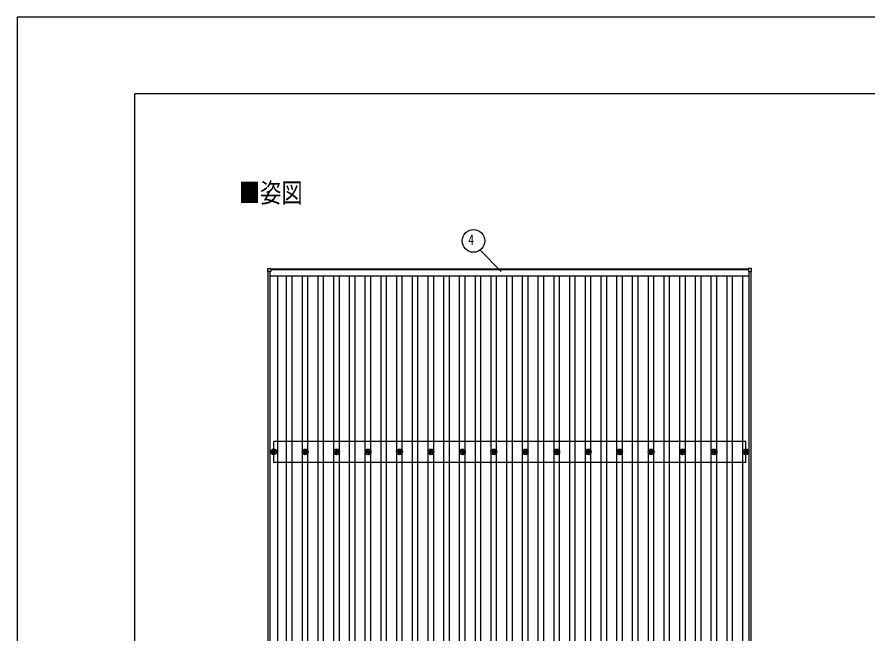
# Model space of a CAD drawing. Units: millimetres, scale not verified. Extents: x -10512 to 10512, y -7425 to 7425.
# Drawn here: x -10512 to -5102, y 3503 to 7425 of the extents above; entities that cross this region are included whole.
import ezdxf
from ezdxf.enums import TextEntityAlignment as Align

# ---------------------------------------------------------------- set-up
doc = ezdxf.new("R2010")
doc.units = ezdxf.units.MM
doc.header["$LTSCALE"] = 30
for name, color, linetype in [('0-2_USER1', 3, 'Continuous'), ('0-4_YKK_13', 4, 'Continuous'), ('0-5_YKK_A1', 4, 'Continuous'), ('0-6_YKK_D', 6, 'Continuous'), ('0-7_YKK_ZWAK', 7, 'Continuous')]:
    doc.layers.add(name, color=color, linetype=linetype)
doc.styles.add('ＭＳ ゴシック', font='')
doc.styles.get('ＭＳ ゴシック').set_extended_font_data('MS Gothic')

msp = doc.modelspace()

# ---------------------------------------------------------------- linework, layer by layer
at = {"layer": '0-4_YKK_13'}
for p, q in [((-8918.75, 5807.7), (-8918.75, 5825.7)), ((-8917.75, 5826.7), (-8899.75, 5826.7)), ((-8899.75, 5806.7), (-8917.75, 5806.7)), ((-8898.75, 5825.7), (-8898.75, 5807.7)), ((-5862.15, 5825.7), (-5862.15, 5807.7)), ((-5843.15, 5826.7), (-5861.15, 5826.7)), ((-5861.15, 5806.7), (-5843.15, 5806.7)), ((-5842.15, 5807.7), (-5842.15, 5825.7)), ((-8890.45, 4661.97), (-8886.03, 4661.97)), ((-8890.45, 4658.47), (-8886.03, 4658.47)), ((-8882.2, 4670.22), (-8882.2, 4665.8)), ((-8882.2, 4654.64), (-8882.2, 4650.22)), ((-8878.7, 4670.22), (-8878.7, 4665.8)), ((-8878.7, 4654.64), (-8878.7, 4650.22)), ((-8874.87, 4661.97), (-8870.45, 4661.97)), ((-8874.87, 4661.97), (-8870.45, 4661.97)), ((-8874.87, 4658.47), (-8870.45, 4658.47)), ((-8874.87, 4658.47), (-8870.45, 4658.47)), ((-8690.45, 4661.97), (-8686.03, 4661.97)), ((-8690.45, 4658.47), (-8686.03, 4658.47)), ((-8682.2, 4670.22), (-8682.2, 4665.8)), ((-8682.2, 4654.64), (-8682.2, 4650.22)), ((-8678.7, 4670.22), (-8678.7, 4665.8)), ((-8678.7, 4654.64), (-8678.7, 4650.22)), ((-8674.87, 4661.97), (-8670.45, 4661.97)), ((-8674.87, 4658.47), (-8670.45, 4658.47)), ((-8490.45, 4661.97), (-8486.03, 4661.97)), ((-8490.45, 4658.47), (-8486.03, 4658.47)), ((-8482.2, 4670.22), (-8482.2, 4665.8)), ((-8482.2, 4654.64), (-8482.2, 4650.22)), ((-8478.7, 4670.22), (-8478.7, 4665.8)), ((-8478.7, 4654.64), (-8478.7, 4650.22)), ((-8474.87, 4661.97), (-8470.45, 4661.97)), ((-8474.87, 4658.47), (-8470.45, 4658.47)), ((-8290.45, 4661.97), (-8286.03, 4661.97)), ((-8290.45, 4658.47), (-8286.03, 4658.47)), ((-8282.2, 4670.22), (-8282.2, 4665.8)), ((-8282.2, 4654.64), (-8282.2, 4650.22)), ((-8278.7, 4670.22), (-8278.7, 4665.8)), ((-8278.7, 4654.64), (-8278.7, 4650.22)), ((-8274.87, 4661.97), (-8270.45, 4661.97)), ((-8274.87, 4658.47), (-8270.45, 4658.47)), ((-8090.45, 4661.97), (-8086.03, 4661.97)), ((-8090.45, 4658.47), (-8086.03, 4658.47)), ((-8082.2, 4670.22), (-8082.2, 4665.8)), ((-8082.2, 4654.64), (-8082.2, 4650.22)), ((-8078.7, 4670.22), (-8078.7, 4665.8)), ((-8078.7, 4654.64), (-8078.7, 4650.22)), ((-8074.87, 4661.97), (-8070.45, 4661.97)), ((-8074.87, 4658.47), (-8070.45, 4658.47)), ((-7890.45, 4661.97), (-7886.03, 4661.97)), ((-7890.45, 4658.47), (-7886.03, 4658.47)), ((-7882.2, 4670.22), (-7882.2, 4665.8)), ((-7882.2, 4654.64), (-7882.2, 4650.22)), ((-7878.7, 4670.22), (-7878.7, 4665.8)), ((-7878.7, 4654.64), (-7878.7, 4650.22)), ((-7874.87, 4661.97), (-7870.45, 4661.97)), ((-7874.87, 4658.47), (-7870.45, 4658.47)), ((-7690.45, 4661.97), (-7686.03, 4661.97)), ((-7690.45, 4658.47), (-7686.03, 4658.47)), ((-7682.2, 4670.22), (-7682.2, 4665.8)), ((-7682.2, 4654.64), (-7682.2, 4650.22)), ((-7678.7, 4670.22), (-7678.7, 4665.8)), ((-7678.7, 4654.64), (-7678.7, 4650.22)), ((-7674.87, 4661.97), (-7670.45, 4661.97)), ((-7674.87, 4658.47), (-7670.45, 4658.47)), ((-7490.45, 4661.97), (-7486.03, 4661.97)), ((-7490.45, 4658.47), (-7486.03, 4658.47)), ((-7482.2, 4670.22), (-7482.2, 4665.8)), ((-7482.2, 4654.64), (-7482.2, 4650.22)), ((-7478.7, 4670.22), (-7478.7, 4665.8)), ((-7478.7, 4654.64), (-7478.7, 4650.22)), ((-7474.87, 4661.97), (-7470.45, 4661.97)), ((-7474.87, 4658.47), (-7470.45, 4658.47)), ((-7290.45, 4661.97), (-7286.03, 4661.97)), ((-7290.45, 4658.47), (-7286.03, 4658.47)), ((-7282.2, 4670.22), (-7282.2, 4665.8)), ((-7282.2, 4654.64), (-7282.2, 4650.22)), ((-7278.7, 4670.22), (-7278.7, 4665.8)), ((-7278.7, 4654.64), (-7278.7, 4650.22)), ((-7274.87, 4661.97), (-7270.45, 4661.97)), ((-7274.87, 4658.47), (-7270.45, 4658.47)), ((-7090.45, 4661.97), (-7086.03, 4661.97)), ((-7090.45, 4658.47), (-7086.03, 4658.47)), ((-7082.2, 4670.22), (-7082.2, 4665.8)), ((-7082.2, 4654.64), (-7082.2, 4650.22)), ((-7078.7, 4670.22), (-7078.7, 4665.8)), ((-7078.7, 4654.64), (-7078.7, 4650.22)), ((-7074.87, 4661.97), (-7070.45, 4661.97)), ((-7074.87, 4658.47), (-7070.45, 4658.47)), ((-6890.45, 4661.97), (-6886.03, 4661.97)), ((-6890.45, 4658.47), (-6886.03, 4658.47)), ((-6882.2, 4670.22), (-6882.2, 4665.8)), ((-6882.2, 4654.64), (-6882.2, 4650.22)), ((-6878.7, 4670.22), (-6878.7, 4665.8)), ((-6878.7, 4654.64), (-6878.7, 4650.22)), ((-6874.87, 4661.97), (-6870.45, 4661.97)), ((-6874.87, 4658.47), (-6870.45, 4658.47)), ((-6690.45, 4661.97), (-6686.03, 4661.97)), ((-6690.45, 4658.47), (-6686.03, 4658.47)), ((-6682.2, 4670.22), (-6682.2, 4665.8)), ((-6682.2, 4654.64), (-6682.2, 4650.22)), ((-6678.7, 4670.22), (-6678.7, 4665.8)), ((-6678.7, 4654.64), (-6678.7, 4650.22)), ((-6674.87, 4661.97), (-6670.45, 4661.97)), ((-6674.87, 4658.47), (-6670.45, 4658.47)), ((-6490.45, 4661.97), (-6486.03, 4661.97)), ((-6490.45, 4658.47), (-6486.03, 4658.47)), ((-6482.2, 4670.22), (-6482.2, 4665.8)), ((-6482.2, 4654.64), (-6482.2, 4650.22)), ((-6478.7, 4670.22), (-6478.7, 4665.8)), ((-6478.7, 4654.64), (-6478.7, 4650.22)), ((-6474.87, 4661.97), (-6470.45, 4661.97)), ((-6474.87, 4658.47), (-6470.45, 4658.47)), ((-6290.45, 4661.97), (-6286.03, 4661.97)), ((-6290.45, 4658.47), (-6286.03, 4658.47)), ((-6282.2, 4670.22), (-6282.2, 4665.8)), ((-6282.2, 4654.64), (-6282.2, 4650.22)), ((-6278.7, 4670.22), (-6278.7, 4665.8)), ((-6278.7, 4654.64), (-6278.7, 4650.22)), ((-6274.87, 4661.97), (-6270.45, 4661.97)), ((-6274.87, 4658.47), (-6270.45, 4658.47)), ((-6090.45, 4661.97), (-6086.03, 4661.97)), ((-6090.45, 4658.47), (-6086.03, 4658.47)), ((-6082.2, 4670.22), (-6082.2, 4665.8)), ((-6082.2, 4654.64), (-6082.2, 4650.22)), ((-6078.7, 4670.22), (-6078.7, 4665.8)), ((-6078.7, 4654.64), (-6078.7, 4650.22)), ((-6074.87, 4661.97), (-6070.45, 4661.97)), ((-6074.87, 4658.47), (-6070.45, 4658.47)), ((-5887.7, 4661.97), (-5883.28, 4661.97)), ((-5887.7, 4658.47), (-5883.28, 4658.47)), ((-5879.45, 4670.22), (-5879.45, 4665.8)), ((-5879.45, 4654.64), (-5879.45, 4650.22)), ((-5875.95, 4670.22), (-5875.95, 4665.8)), ((-5875.95, 4654.64), (-5875.95, 4650.22)), ((-5872.12, 4661.97), (-5867.7, 4661.97)), ((-5872.12, 4658.47), (-5867.7, 4658.47))]:
    msp.add_line(p, q, dxfattribs=at)
for centre, radius in [((-8880.45, 4660.22), 18.25), ((-8880.45, 4660.22), 10.15), ((-8880.45, 4660.22), 5.85), ((-8880.45, 4660.22), 5.25), ((-8680.45, 4660.22), 18.25), ((-8680.45, 4660.22), 10.15), ((-8680.45, 4660.22), 5.85), ((-8680.45, 4660.22), 5.25), ((-8480.45, 4660.22), 18.25), ((-8480.45, 4660.22), 10.15), ((-8480.45, 4660.22), 5.85), ((-8480.45, 4660.22), 5.25), ((-8280.45, 4660.22), 18.25), ((-8280.45, 4660.22), 10.15), ((-8280.45, 4660.22), 5.85), ((-8280.45, 4660.22), 5.25), ((-8080.45, 4660.22), 18.25), ((-8080.45, 4660.22), 10.15), ((-8080.45, 4660.22), 5.85), ((-8080.45, 4660.22), 5.25), ((-7880.45, 4660.22), 18.25), ((-7880.45, 4660.22), 10.15), ((-7880.45, 4660.22), 5.85), ((-7880.45, 4660.22), 5.25), ((-7680.45, 4660.22), 18.25), ((-7680.45, 4660.22), 10.15), ((-7680.45, 4660.22), 5.85), ((-7680.45, 4660.22), 5.25), ((-7480.45, 4660.22), 18.25), ((-7480.45, 4660.22), 10.15), ((-7480.45, 4660.22), 5.85), ((-7480.45, 4660.22), 5.25), ((-7280.45, 4660.22), 18.25), ((-7280.45, 4660.22), 10.15), ((-7280.45, 4660.22), 5.85), ((-7280.45, 4660.22), 5.25), ((-7080.45, 4660.22), 18.25), ((-7080.45, 4660.22), 10.15), ((-7080.45, 4660.22), 5.85), ((-7080.45, 4660.22), 5.25), ((-6880.45, 4660.22), 18.25), ((-6880.45, 4660.22), 10.15), ((-6880.45, 4660.22), 5.85), ((-6880.45, 4660.22), 5.25), ((-6680.45, 4660.22), 18.25), ((-6680.45, 4660.22), 10.15), ((-6680.45, 4660.22), 5.85), ((-6680.45, 4660.22), 5.25), ((-6480.45, 4660.22), 18.25), ((-6480.45, 4660.22), 10.15), ((-6480.45, 4660.22), 5.85), ((-6480.45, 4660.22), 5.25), ((-6280.45, 4660.22), 18.25), ((-6280.45, 4660.22), 10.15), ((-6280.45, 4660.22), 5.85), ((-6280.45, 4660.22), 5.25), ((-6080.45, 4660.22), 18.25), ((-6080.45, 4660.22), 10.15), ((-6080.45, 4660.22), 5.85), ((-6080.45, 4660.22), 5.25), ((-5877.7, 4660.22), 18.25), ((-5877.7, 4660.22), 10.15), ((-5877.7, 4660.22), 5.85), ((-5877.7, 4660.22), 5.25)]:
    msp.add_circle(centre, radius, dxfattribs=at)
for centre, start, end in [((-8917.75, 5825.7), 90, 180), ((-8917.75, 5807.7), 180, 270), ((-8899.75, 5825.7), 0, 90), ((-8899.75, 5807.7), 270, 0), ((-5861.15, 5825.7), 90, 180), ((-5861.15, 5807.7), 180, 270), ((-5843.15, 5825.7), 0, 90), ((-5843.15, 5807.7), 270, 0)]:
    msp.add_arc(centre, 1, start, end, dxfattribs=at)
at = {"layer": '0-5_YKK_A1'}
for p, q in [((-8915.45, 408.28), (-8915.45, 5806.7)), ((-8903.45, 408.28), (-8903.45, 5806.7)), ((-8898.75, 5823.4), (-5862.15, 5823.4)), ((-5862.15, 5818.61), (-8898.75, 5818.61)), ((-5857.45, 408.28), (-5857.45, 5806.7)), ((-5845.45, 408.28), (-5845.45, 5806.7)), ((-8903.45, 5780.61), (-5857.45, 5780.61)), ((-8853.95, 439.6), (-8853.95, 5780.61)), ((-8797.95, 439.6), (-8797.95, 5780.61)), ((-8762.95, 439.6), (-8762.95, 5780.61)), ((-8697.95, 4665.4), (-8697.95, 5780.61)), ((-8662.95, 4665.4), (-8662.95, 5780.61)), ((-8597.95, 439.6), (-8597.95, 5780.61)), ((-8562.95, 439.6), (-8562.95, 5780.61)), ((-8497.95, 4665.4), (-8497.95, 5780.61)), ((-8462.95, 4665.4), (-8462.95, 5780.61)), ((-8397.95, 439.6), (-8397.95, 5780.61)), ((-8362.95, 439.6), (-8362.95, 5780.61)), ((-8297.95, 4665.4), (-8297.95, 5780.61)), ((-8262.95, 4665.4), (-8262.95, 5780.61)), ((-8197.95, 439.6), (-8197.95, 5780.61)), ((-8162.95, 439.6), (-8162.95, 5780.61)), ((-8097.95, 4665.4), (-8097.95, 5780.61)), ((-8062.95, 4665.4), (-8062.95, 5780.61)), ((-7997.95, 439.6), (-7997.95, 5780.61)), ((-7962.95, 439.6), (-7962.95, 5780.61)), ((-7897.95, 4665.4), (-7897.95, 5780.61)), ((-7862.95, 4665.4), (-7862.95, 5780.61)), ((-7797.95, 439.6), (-7797.95, 5780.61)), ((-7762.95, 439.6), (-7762.95, 5780.61)), ((-7697.95, 4665.4), (-7697.95, 5780.61)), ((-7662.95, 4665.4), (-7662.95, 5780.61)), ((-7597.95, 439.6), (-7597.95, 5780.61)), ((-7562.95, 439.6), (-7562.95, 5780.61)), ((-7497.95, 4665.4), (-7497.95, 5780.61)), ((-7462.95, 4665.4), (-7462.95, 5780.61)), ((-7397.95, 439.6), (-7397.95, 5780.61)), ((-7362.95, 439.6), (-7362.95, 5780.61)), ((-7297.95, 4665.4), (-7297.95, 5780.61)), ((-7262.95, 4665.4), (-7262.95, 5780.61)), ((-7197.95, 439.6), (-7197.95, 5780.61)), ((-7162.95, 439.6), (-7162.95, 5780.61)), ((-7097.95, 4665.4), (-7097.95, 5780.61)), ((-7062.95, 4665.4), (-7062.95, 5780.61)), ((-6997.95, 439.6), (-6997.95, 5780.61)), ((-6962.95, 439.6), (-6962.95, 5780.61)), ((-6897.95, 4665.4), (-6897.95, 5780.61)), ((-6862.95, 4665.4), (-6862.95, 5780.61)), ((-6797.95, 439.6), (-6797.95, 5780.61)), ((-6762.95, 439.6), (-6762.95, 5780.61)), ((-6697.95, 4665.4), (-6697.95, 5780.61)), ((-6662.95, 4665.4), (-6662.95, 5780.61)), ((-6597.95, 439.6), (-6597.95, 5780.61)), ((-6562.95, 439.6), (-6562.95, 5780.61)), ((-6497.95, 4665.4), (-6497.95, 5780.61)), ((-6462.95, 4665.4), (-6462.95, 5780.61)), ((-6397.95, 439.6), (-6397.95, 5780.61)), ((-6362.95, 439.6), (-6362.95, 5780.61)), ((-6297.95, 4665.4), (-6297.95, 5780.61)), ((-6262.95, 4665.4), (-6262.95, 5780.61)), ((-6197.95, 439.6), (-6197.95, 5780.61)), ((-6162.95, 439.6), (-6162.95, 5780.61)), ((-6097.95, 4665.4), (-6097.95, 5780.61)), ((-6062.95, 4665.4), (-6062.95, 5780.61)), ((-5997.95, 439.6), (-5997.95, 5780.61)), ((-5962.95, 439.6), (-5962.95, 5780.61)), ((-5897.95, 439.6), (-5897.95, 5780.61)), ((-5877.7, 4727.22), (-8880.45, 4727.22)), ((-8880.45, 4593.22), (-8880.45, 4727.22)), ((-5877.7, 4593.22), (-5877.7, 4727.22)), ((-8697.95, 1565.4), (-8697.95, 4655.04)), ((-8662.95, 1565.4), (-8662.95, 4655.04)), ((-8497.95, 1565.4), (-8497.95, 4655.04)), ((-8462.95, 1565.4), (-8462.95, 4655.04)), ((-8297.95, 1565.4), (-8297.95, 4655.04)), ((-8262.95, 1565.4), (-8262.95, 4655.04)), ((-8097.95, 1565.4), (-8097.95, 4655.04)), ((-8062.95, 1565.4), (-8062.95, 4655.04)), ((-7897.95, 1565.4), (-7897.95, 4655.04)), ((-7862.95, 1565.4), (-7862.95, 4655.04)), ((-7697.95, 1565.4), (-7697.95, 4655.04)), ((-7662.95, 1565.4), (-7662.95, 4655.04)), ((-7497.95, 1565.4), (-7497.95, 4655.04)), ((-7462.95, 1565.4), (-7462.95, 4655.04)), ((-7297.95, 1565.4), (-7297.95, 4655.04)), ((-7262.95, 1565.4), (-7262.95, 4655.04)), ((-7097.95, 1565.4), (-7097.95, 4655.04)), ((-7062.95, 1565.4), (-7062.95, 4655.04)), ((-6897.95, 1565.4), (-6897.95, 4655.04)), ((-6862.95, 1565.4), (-6862.95, 4655.04)), ((-6697.95, 1565.4), (-6697.95, 4655.04)), ((-6662.95, 1565.4), (-6662.95, 4655.04)), ((-6497.95, 1565.4), (-6497.95, 4655.04)), ((-6462.95, 1565.4), (-6462.95, 4655.04)), ((-6297.95, 1565.4), (-6297.95, 4655.04)), ((-6262.95, 1565.4), (-6262.95, 4655.04)), ((-6097.95, 1565.4), (-6097.95, 4655.04)), ((-6062.95, 1565.4), (-6062.95, 4655.04)), ((-5877.7, 4593.22), (-8880.45, 4593.22))]:
    msp.add_line(p, q, dxfattribs=at)
at = {"layer": '0-6_YKK_D'}
msp.add_line((-7433.35, 5808.11), (-7568.09, 5942.85), dxfattribs=at)
msp.add_circle((-7609.6, 6001.68), 72, dxfattribs=at)
at = {"layer": '0-7_YKK_ZWAK'}
for p in [(9737.55, 6937.5), (-9762.45, -6312.5)]:
    msp.add_line(p, (-9762.45, 6937.5), dxfattribs=at)
msp.add_lwpolyline([(-10512.5, -7425), (10512.5, -7425), (10512.5, 7425), (-10512.5, 7425)], close=True, dxfattribs=at)

# ---------------------------------------------------------------- texts
at = {"layer": '0-2_USER1', "style": 'ＭＳ ゴシック', "width": 0.8}
msp.add_text('■姿図', height=123.8, dxfattribs=at).set_placement((-9101.75, 6208.5), align=Align.BOTTOM_LEFT)
at = {"layer": '0-6_YKK_D', "style": 'ＭＳ ゴシック', "width": 0.8}
msp.add_text('4', height=65.98, dxfattribs=at).set_placement((-7643.02, 5956.68), align=Align.BOTTOM_LEFT)

doc.saveas('drawing.dxf')
